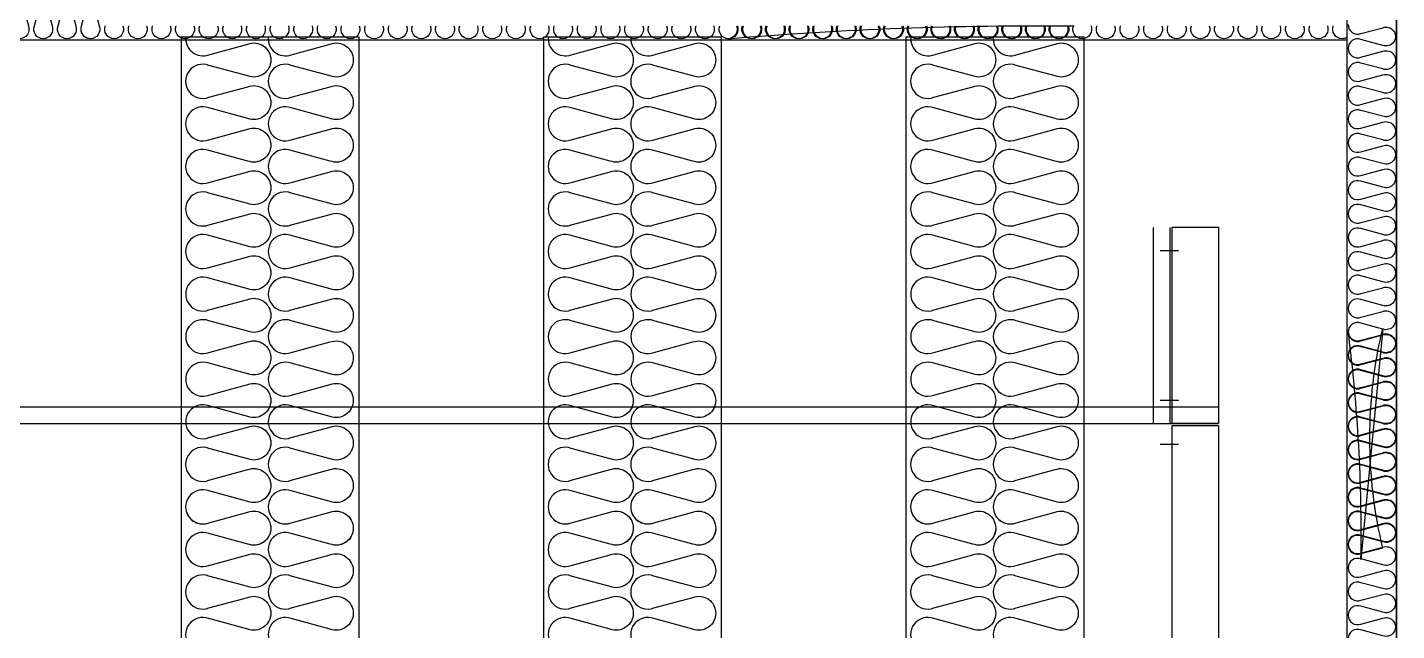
# Model space of a CAD drawing. Header units: millimetres. Extents: x 3692 to 33099, y 2878 to 23673.
# Drawn here: x 9126 to 10281, y 12062 to 12571 of the extents above; entities that cross this region are included whole.
import ezdxf

# ---------------------------------------------------------------- set-up
doc = ezdxf.new("R2010")
doc.units = ezdxf.units.MM
doc.linetypes.add('CENTER', pattern=[2, 1.25, -0.25, 0.25, -0.25])
doc.linetypes.add('HIDDEN', pattern=[0.375, 0.25, -0.125])
for name, color, linetype in [('center', 1, 'CENTER'), ('SMS', 220, 'Continuous'), ('냉각탑', 4, 'Continuous'), ('숨은선', 5, 'HIDDEN')]:
    doc.layers.add(name, color=color, linetype=linetype)

# ---------------------------------------------------------------- blocks, each defined once
blk = doc.blocks.new('A$C1FB73ED1')
blk.add_circle((1280, 1280), 1280)
blk = doc.blocks.new('3')
at = {"color": 7}
for p, q in [((10239.5, 12602.7), (10239.5, 9682.7)), ((10281.5, 12602.7), (10281.5, 9602.7)), ((10239.5, 12560.7), (7323.5, 12560.7)), ((9255.3, 12563.4), (9255.3, 9602.7)), ((9405.3, 12563.4), (9405.3, 9602.7)), ((9561.3, 12563.4), (9561.3, 9602.7)), ((9711.3, 12563.4), (9711.3, 9602.7)), ((9867.3, 12563.4), (9867.3, 9602.7)), ((10017.3, 12563.4), (10017.3, 9602.7))]:
    blk.add_line(p, q, dxfattribs=at)
for p, q in [((10281.5, 12602.7), (10281.5, 9602.7)), ((9255.3, 12563.4), (9405.3, 12563.4)), ((9561.3, 12563.4), (9711.3, 12563.4)), ((9867.3, 12563.4), (10017.3, 12563.4)), ((10075.9, 12402.7), (10075.9, 12237.1)), ((10090, 12402.7), (10090, 12237.1)), ((10091.8, 12402.7), (10091.8, 12237.1)), ((10131.2, 12402.7), (10091.8, 12402.7)), ((10131.2, 12402.7), (10131.2, 12237.1)), ((7533.7, 12251.2), (10131.2, 12251.2)), ((7472.7, 12237.1), (10131.2, 12237.1)), ((10131.2, 12237.1), (10091.8, 12237.1)), ((10091.8, 12235.2), (10091.8, 10073.4)), ((10131.2, 12235.2), (10091.8, 12235.2)), ((10131.2, 12235.2), (10131.2, 10073.4))]:
    blk.add_line(p, q)
at = {"ltscale": 500}
blk.add_lwpolyline([(7281.5, 12602.7), (10281.2, 12602.7), (10281.2, 9602.7), (7281.5, 9602.7)], close=True, dxfattribs=at)
at = {"layer": 'center'}
for p, q in [((10082, 12383.1), (10098, 12383.1)), ((10082, 12256.8), (10098, 12256.8)), ((10082, 12219.9), (10098, 12219.9))]:
    blk.add_line(p, q, dxfattribs=at)
at = {"layer": 'SMS', "color": 5}
for points in [[(9186.9, 12601.5, 0.446849), (9181.4, 12591), (9186.3, 12572.7, -0.524856), (9178.9, 12561.9, -0.524856), (9171.4, 12572.7), (9176.4, 12591, 1.449198), (9161.4, 12591), (9166.4, 12572.7, -0.524856), (9158.9, 12561.9, -0.524856), (9151.5, 12572.7), (9156.4, 12591, 1.449198), (9141.5, 12591), (9146.4, 12572.7, -0.524856), (9139, 12561.9, -0.524856), (9131.5, 12572.7), (9136.5, 12591, 1.449198), (9121.5, 12591), (9126.5, 12572.7, -0.524856), (9119, 12561.9, -0.524856)], [(9764.9, 12572.7, -0.524856), (9757.4, 12561.9, -0.524856), (9750, 12572.7)], [(9744.9, 12572.7, -0.524856), (9737.5, 12561.9, -0.524856), (9730, 12572.7)], [(9725, 12572.7, -0.524856), (9717.5, 12561.9, -0.524856), (9710.1, 12572.7)], [(9705, 12572.7, -0.524856), (9697.6, 12561.9, -0.524856), (9690.1, 12572.7)], [(9685.1, 12572.7, -0.524856), (9677.6, 12561.9, -0.524856), (9670.2, 12572.7)], [(9665.1, 12572.7, -0.524856), (9657.7, 12561.9, -0.524856), (9650.2, 12572.7)], [(9645.2, 12572.7, -0.524856), (9637.7, 12561.9, -0.524856), (9630.3, 12572.7)], [(9625.2, 12572.7, -0.524856), (9617.8, 12561.9, -0.524856), (9610.3, 12572.7)], [(9605.3, 12572.7, -0.524856), (9597.8, 12561.9, -0.524856), (9590.4, 12572.7)], [(9585.3, 12572.7, -0.524856), (9577.9, 12561.9, -0.524856), (9570.4, 12572.7)], [(9565.4, 12572.7, -0.524856), (9557.9, 12561.9, -0.524856), (9550.5, 12572.7)], [(9545.4, 12572.7, -0.524856), (9538, 12561.9, -0.524856), (9530.5, 12572.7)], [(9525.5, 12572.7, -0.524856), (9518, 12561.9, -0.524856), (9510.6, 12572.7)], [(9505.5, 12572.7, -0.524856), (9498.1, 12561.9, -0.524856), (9490.6, 12572.7)], [(9485.6, 12572.7, -0.524856), (9478.1, 12561.9, -0.524856), (9470.7, 12572.7)], [(9465.6, 12572.7, -0.524856), (9458.2, 12561.9, -0.524856), (9450.7, 12572.7)], [(9445.7, 12572.7, -0.524856), (9438.2, 12561.9, -0.524856), (9430.8, 12572.7)], [(9425.7, 12572.7, -0.524856), (9418.3, 12561.9, -0.524856), (9410.8, 12572.7)], [(9405.8, 12572.7, -0.524856), (9398.3, 12561.9, -0.524856), (9390.9, 12572.7)], [(9385.8, 12572.7, -0.524856), (9378.4, 12561.9, -0.524856), (9370.9, 12572.7)], [(9365.9, 12572.7, -0.524856), (9358.4, 12561.9, -0.524856), (9351, 12572.7)], [(9345.9, 12572.7, -0.524856), (9338.5, 12561.9, -0.524856), (9331, 12572.7)], [(9326, 12572.7, -0.524856), (9318.5, 12561.9, -0.524856), (9311.1, 12572.7)], [(9306, 12572.7, -0.524856), (9298.6, 12561.9, -0.524856), (9291.1, 12572.7)], [(9286.1, 12572.7, -0.524856), (9278.6, 12561.9, -0.524856), (9271.2, 12572.7)], [(9266.1, 12572.7, -0.524856), (9258.7, 12561.9, -0.524856), (9251.2, 12572.7)], [(9246.2, 12572.7, -0.524856), (9238.7, 12561.9, -0.524856), (9231.3, 12572.7)], [(9226.2, 12572.7, -0.524856), (9218.8, 12561.9, -0.524856), (9211.3, 12572.7)], [(9206.3, 12572.7, -0.524856), (9198.8, 12561.9, -0.524856), (9191.4, 12572.7)], [(9186.3, 12572.7, -0.524856), (9178.9, 12561.9, -0.417249), (9170.9, 12569.9)], [(9940.6, 12563.2, -0.144343), (9936.2, 12561.9, -0.524856), (9928.8, 12572.7)], [(9923.7, 12572.7, -0.524856), (9916.3, 12561.9, -0.524856), (9908.8, 12572.7)], [(9903.8, 12572.7, -0.524856), (9896.3, 12561.9, -0.524856), (9888.9, 12572.7)], [(9883.8, 12572.7, -0.524856), (9876.4, 12561.9, -0.524856), (9868.9, 12572.7)], [(9863.9, 12572.7, -0.524856), (9856.4, 12561.9, -0.524856), (9849, 12572.7)], [(9843.9, 12572.7, -0.524856), (9836.5, 12561.9, -0.524856), (9829, 12572.7)], [(9824, 12572.7, -0.524856), (9816.5, 12561.9, -0.524856), (9809.1, 12572.7)], [(9804, 12572.7, -0.524856), (9796.6, 12561.9, -0.524856), (9789.1, 12572.7)], [(9784.1, 12572.7, -0.524856), (9776.6, 12561.9, -0.524856), (9769.2, 12572.7)], [(9764.1, 12572.7, -0.524856), (9756.7, 12561.9, -0.524856), (9749.2, 12572.7)], [(9744.2, 12572.7, -0.524856), (9736.7, 12561.9, -0.524856), (9729.3, 12572.7)], [(9724.2, 12572.7, -0.524856), (9716.8, 12561.9, -0.023554), (10009.3, 12572.7)], [(10004.3, 12572.7, -0.524856), (9996.8, 12561.9, -0.524856), (9989.4, 12572.7)], [(9984.3, 12572.7, -0.524856), (9976.9, 12561.9, -0.524856), (9969.4, 12572.7)], [(9964.4, 12572.7, -0.524856), (9956.9, 12561.9, -0.524856), (9949.5, 12572.7)], [(9944.4, 12572.7, -0.524856), (9937, 12561.9, -0.524856), (9929.5, 12572.7)], [(9924.5, 12572.7, -0.524856), (9917, 12561.9, -0.524856), (9909.6, 12572.7)], [(9904.5, 12572.7, -0.524856), (9897.1, 12561.9, -0.524856), (9889.6, 12572.7)], [(9884.6, 12572.7, -0.524856), (9877.1, 12561.9, -0.524856), (9869.7, 12572.7)], [(9864.6, 12572.7, -0.524856), (9857.2, 12561.9, -0.524856), (9849.7, 12572.7)], [(9844.7, 12572.7, -0.524856), (9837.2, 12561.9, -0.524856), (9829.8, 12572.7)], [(9824.7, 12572.7, -0.524856), (9817.3, 12561.9, -0.524856), (9809.8, 12572.7)], [(9804.8, 12572.7, -0.524856), (9797.3, 12561.9, -0.524856), (9789.9, 12572.7)], [(9784.8, 12572.7, -0.524856), (9777.4, 12561.9, -0.524856), (9769.9, 12572.7)], [(9764.9, 12572.7, -0.524856), (9757.4, 12561.9, -0.417249), (9749.5, 12569.9)], [(10239.5, 12562.9, -0.131401), (10235.5, 12561.9, -0.524856), (10228, 12572.7)], [(10223, 12572.7, -0.524856), (10215.5, 12561.9, -0.524856), (10208.1, 12572.7)], [(10203, 12572.7, -0.524856), (10195.6, 12561.9, -0.524856), (10188.1, 12572.7)], [(10183.1, 12572.7, -0.524856), (10175.6, 12561.9, -0.524856), (10168.2, 12572.7)], [(10163.1, 12572.7, -0.524856), (10155.7, 12561.9, -0.524856), (10148.2, 12572.7)], [(10143.2, 12572.7, -0.524856), (10135.7, 12561.9, -0.524856), (10128.3, 12572.7)], [(10123.2, 12572.7, -0.524856), (10115.8, 12561.9, -0.524856), (10108.3, 12572.7)], [(10103.3, 12572.7, -0.524856), (10095.8, 12561.9, -0.524856), (10088.4, 12572.7)], [(10083.3, 12572.7, -0.524856), (10075.9, 12561.9, -0.524856), (10068.4, 12572.7)], [(10063.4, 12572.7, -0.524856), (10055.9, 12561.9, -0.524856), (10048.5, 12572.7)], [(10043.4, 12572.7, -0.524856), (10036, 12561.9, -0.524856), (10028.5, 12572.7)], [(10023.5, 12572.7, -0.524856), (10016, 12561.9, -0.524856), (10008.6, 12572.7)], [(10003.5, 12572.7, -0.524856), (9996.1, 12561.9, -0.524856), (9988.6, 12572.7)], [(9983.6, 12572.7, -0.524856), (9976.1, 12561.9, -0.524856), (9968.7, 12572.7)], [(9963.6, 12572.7, -0.524856), (9956.2, 12561.9, -0.524856), (9948.7, 12572.7)], [(9943.7, 12572.7, -0.524856), (9936.2, 12561.9, -0.417249), (9928.3, 12569.9)], [(10240.6, 12573.8, 0.524856), (10251.4, 12566.3), (10269.7, 12571.2, -1.449198), (10269.7, 12556.3), (10251.4, 12561.3, 0.524856), (10240.6, 12553.8, 0.524856), (10251.4, 12546.3), (10269.7, 12551.3, -1.449198), (10269.7, 12536.4), (10251.4, 12541.3, 0.524856), (10240.6, 12533.9, 0.524856), (10251.4, 12526.4), (10269.7, 12531.3, -1.449198), (10269.7, 12516.4), (10251.4, 12521.4, 0.524856), (10240.6, 12513.9, 0.524856), (10251.4, 12506.4), (10269.7, 12511.4, -1.449198), (10269.7, 12496.5), (10251.4, 12501.4, 0.524856), (10240.6, 12494, 0.524856), (10251.4, 12486.5), (10269.7, 12491.4, -1.449198), (10269.7, 12476.5), (10251.4, 12481.5, 0.524856), (10240.6, 12474, 0.524856), (10251.4, 12466.5), (10269.7, 12471.5, -1.449198), (10269.7, 12456.6), (10251.4, 12461.5, 0.524856), (10240.6, 12454.1, 0.524856), (10251.4, 12446.6), (10269.7, 12451.5, -1.449198), (10269.7, 12436.6), (10251.4, 12441.6, 0.524856), (10240.6, 12434.1, 0.524856), (10251.4, 12426.6), (10269.7, 12431.6, -1.449198), (10269.7, 12416.7), (10251.4, 12421.6, 0.524856), (10240.6, 12414.2, 0.524856), (10251.4, 12406.7), (10269.7, 12411.6, -1.449198), (10269.7, 12396.7), (10251.4, 12401.7, 0.524856), (10240.6, 12394.2, 0.417249), (10248.7, 12386.2)], [(9259.4, 12563.4, 0.560142), (9278.7, 12548.4), (9311.6, 12557.4, -0.524856), (9331.1, 12543.9, -0.524856), (9311.6, 12530.5), (9278.7, 12539.4, 1.449198), (9278.7, 12512.5), (9311.6, 12521.4, -0.524856), (9331.1, 12508, -0.524856), (9311.6, 12494.6), (9278.7, 12503.5, 1.449198), (9278.7, 12476.6), (9311.6, 12485.5, -0.524856), (9331.1, 12472.1, -0.524856), (9311.6, 12458.7), (9278.7, 12467.6, 1.449198), (9278.7, 12440.7), (9311.6, 12449.6, -0.524856), (9331.1, 12436.2, -0.524856), (9311.6, 12422.8), (9278.7, 12431.7, 1.449198), (9278.7, 12404.8), (9311.6, 12413.7, -0.524856), (9331.1, 12400.3, -0.524856), (9311.6, 12386.9), (9278.7, 12395.8, 1.449198), (9278.7, 12368.9), (9311.6, 12377.8, -0.524856), (9331.1, 12364.4, -0.524856), (9311.6, 12350.9), (9278.7, 12359.8, 1.449198), (9278.7, 12333), (9311.6, 12341.9, -0.524856), (9331.1, 12328.5, -0.524856), (9311.6, 12315), (9278.7, 12323.9, 1.449198), (9278.7, 12297.1), (9311.6, 12306, -0.524856), (9331.1, 12292.6, -0.524856), (9311.6, 12279.1), (9278.7, 12288, 1.449198), (9278.7, 12261.2), (9311.6, 12270.1, -0.524856), (9331.1, 12256.6, -0.524856), (9311.6, 12243.2), (9278.7, 12252.1, 1.449198), (9278.7, 12225.3), (9311.6, 12234.2, -0.524856), (9331.1, 12220.7, -0.524856), (9311.6, 12207.3), (9278.7, 12216.2, 1.449198), (9278.7, 12189.3), (9311.6, 12198.3, -0.524856), (9331.1, 12184.8, -0.524856), (9311.6, 12171.4), (9278.7, 12180.3, 1.449198), (9278.7, 12153.4), (9311.6, 12162.3, -0.524856), (9331.1, 12148.9, -0.417249), (9316.6, 12134.5)], [(9329, 12563.4, 0.560142), (9348.4, 12548.4), (9381.3, 12557.4, -0.524856), (9400.7, 12543.9, -0.524856), (9381.3, 12530.5), (9348.4, 12539.4, 1.449198), (9348.4, 12512.5), (9381.3, 12521.4, -0.524856), (9400.7, 12508, -0.524856), (9381.3, 12494.6), (9348.4, 12503.5, 1.449198), (9348.4, 12476.6), (9381.3, 12485.5, -0.524856), (9400.7, 12472.1, -0.524856), (9381.3, 12458.7), (9348.4, 12467.6, 1.449198), (9348.4, 12440.7), (9381.3, 12449.6, -0.524856), (9400.7, 12436.2, -0.524856), (9381.3, 12422.8), (9348.4, 12431.7, 1.449198), (9348.4, 12404.8), (9381.3, 12413.7, -0.524856), (9400.7, 12400.3, -0.524856), (9381.3, 12386.9), (9348.4, 12395.8, 1.449198), (9348.4, 12368.9), (9381.3, 12377.8, -0.524856), (9400.7, 12364.4, -0.524856), (9381.3, 12350.9), (9348.4, 12359.8, 1.449198), (9348.4, 12333), (9381.3, 12341.9, -0.524856), (9400.7, 12328.5, -0.524856), (9381.3, 12315), (9348.4, 12323.9, 1.449198), (9348.4, 12297.1), (9381.3, 12306, -0.524856), (9400.7, 12292.6, -0.524856), (9381.3, 12279.1), (9348.4, 12288, 1.449198), (9348.4, 12261.2), (9381.3, 12270.1, -0.524856), (9400.7, 12256.6, -0.524856), (9381.3, 12243.2), (9348.4, 12252.1, 1.449198), (9348.4, 12225.3), (9381.3, 12234.2, -0.524856), (9400.7, 12220.7, -0.524856), (9381.3, 12207.3), (9348.4, 12216.2, 1.449198), (9348.4, 12189.3), (9381.3, 12198.3, -0.524856), (9400.7, 12184.8, -0.524856), (9381.3, 12171.4), (9348.4, 12180.3, 1.449198), (9348.4, 12153.4), (9381.3, 12162.3, -0.524856), (9400.7, 12148.9, -0.417249), (9386.2, 12134.5)], [(9565.4, 12563.4, 0.560142), (9584.7, 12548.4), (9617.6, 12557.4, -0.524856), (9637.1, 12543.9, -0.524856), (9617.6, 12530.5), (9584.7, 12539.4, 1.449198), (9584.7, 12512.5), (9617.6, 12521.4, -0.524856), (9637.1, 12508, -0.524856), (9617.6, 12494.6), (9584.7, 12503.5, 1.449198), (9584.7, 12476.6), (9617.6, 12485.5, -0.524856), (9637.1, 12472.1, -0.524856), (9617.6, 12458.7), (9584.7, 12467.6, 1.449198), (9584.7, 12440.7), (9617.6, 12449.6, -0.524856), (9637.1, 12436.2, -0.524856), (9617.6, 12422.8), (9584.7, 12431.7, 1.449198), (9584.7, 12404.8), (9617.6, 12413.7, -0.524856), (9637.1, 12400.3, -0.524856), (9617.6, 12386.9), (9584.7, 12395.8, 1.449198), (9584.7, 12368.9), (9617.6, 12377.8, -0.524856), (9637.1, 12364.4, -0.524856), (9617.6, 12350.9), (9584.7, 12359.8, 1.449198), (9584.7, 12333), (9617.6, 12341.9, -0.524856), (9637.1, 12328.5, -0.524856), (9617.6, 12315), (9584.7, 12323.9, 1.449198), (9584.7, 12297.1), (9617.6, 12306, -0.524856), (9637.1, 12292.6, -0.524856), (9617.6, 12279.1), (9584.7, 12288, 1.449198), (9584.7, 12261.2), (9617.6, 12270.1, -0.524856), (9637.1, 12256.6, -0.524856), (9617.6, 12243.2), (9584.7, 12252.1, 1.449198), (9584.7, 12225.3), (9617.6, 12234.2, -0.524856), (9637.1, 12220.7, -0.524856), (9617.6, 12207.3), (9584.7, 12216.2, 1.449198), (9584.7, 12189.3), (9617.6, 12198.3, -0.524856), (9637.1, 12184.8, -0.524856), (9617.6, 12171.4), (9584.7, 12180.3, 1.449198), (9584.7, 12153.4), (9617.6, 12162.3, -0.524856), (9637.1, 12148.9, -0.417249), (9622.6, 12134.5)], [(9635, 12563.4, 0.560142), (9654.4, 12548.4), (9687.3, 12557.4, -0.524856), (9706.7, 12543.9, -0.524856), (9687.3, 12530.5), (9654.4, 12539.4, 1.449198), (9654.4, 12512.5), (9687.3, 12521.4, -0.524856), (9706.7, 12508, -0.524856), (9687.3, 12494.6), (9654.4, 12503.5, 1.449198), (9654.4, 12476.6), (9687.3, 12485.5, -0.524856), (9706.7, 12472.1, -0.524856), (9687.3, 12458.7), (9654.4, 12467.6, 1.449198), (9654.4, 12440.7), (9687.3, 12449.6, -0.524856), (9706.7, 12436.2, -0.524856), (9687.3, 12422.8), (9654.4, 12431.7, 1.449198), (9654.4, 12404.8), (9687.3, 12413.7, -0.524856), (9706.7, 12400.3, -0.524856), (9687.3, 12386.9), (9654.4, 12395.8, 1.449198), (9654.4, 12368.9), (9687.3, 12377.8, -0.524856), (9706.7, 12364.4, -0.524856), (9687.3, 12350.9), (9654.4, 12359.8, 1.449198), (9654.4, 12333), (9687.3, 12341.9, -0.524856), (9706.7, 12328.5, -0.524856), (9687.3, 12315), (9654.4, 12323.9, 1.449198), (9654.4, 12297.1), (9687.3, 12306, -0.524856), (9706.7, 12292.6, -0.524856), (9687.3, 12279.1), (9654.4, 12288, 1.449198), (9654.4, 12261.2), (9687.3, 12270.1, -0.524856), (9706.7, 12256.6, -0.524856), (9687.3, 12243.2), (9654.4, 12252.1, 1.449198), (9654.4, 12225.3), (9687.3, 12234.2, -0.524856), (9706.7, 12220.7, -0.524856), (9687.3, 12207.3), (9654.4, 12216.2, 1.449198), (9654.4, 12189.3), (9687.3, 12198.3, -0.524856), (9706.7, 12184.8, -0.524856), (9687.3, 12171.4), (9654.4, 12180.3, 1.449198), (9654.4, 12153.4), (9687.3, 12162.3, -0.524856), (9706.7, 12148.9, -0.417249), (9692.2, 12134.5)], [(9871.4, 12563.4, 0.560142), (9890.7, 12548.4), (9923.6, 12557.4, -0.524856), (9943.1, 12543.9, -0.524856), (9923.6, 12530.5), (9890.7, 12539.4, 1.449198), (9890.7, 12512.5), (9923.6, 12521.4, -0.524856), (9943.1, 12508, -0.524856), (9923.6, 12494.6), (9890.7, 12503.5, 1.449198), (9890.7, 12476.6), (9923.6, 12485.5, -0.524856), (9943.1, 12472.1, -0.524856), (9923.6, 12458.7), (9890.7, 12467.6, 1.449198), (9890.7, 12440.7), (9923.6, 12449.6, -0.524856), (9943.1, 12436.2, -0.524856), (9923.6, 12422.8), (9890.7, 12431.7, 1.449198), (9890.7, 12404.8), (9923.6, 12413.7, -0.524856), (9943.1, 12400.3, -0.524856), (9923.6, 12386.9), (9890.7, 12395.8, 1.449198), (9890.7, 12368.9), (9923.6, 12377.8, -0.524856), (9943.1, 12364.4, -0.524856), (9923.6, 12350.9), (9890.7, 12359.8, 1.449198), (9890.7, 12333), (9923.6, 12341.9, -0.524856), (9943.1, 12328.5, -0.524856), (9923.6, 12315), (9890.7, 12323.9, 1.449198), (9890.7, 12297.1), (9923.6, 12306, -0.524856), (9943.1, 12292.6, -0.524856), (9923.6, 12279.1), (9890.7, 12288, 1.449198), (9890.7, 12261.2), (9923.6, 12270.1, -0.524856), (9943.1, 12256.6, -0.524856), (9923.6, 12243.2), (9890.7, 12252.1, 1.449198), (9890.7, 12225.3), (9923.6, 12234.2, -0.524856), (9943.1, 12220.7, -0.524856), (9923.6, 12207.3), (9890.7, 12216.2, 1.449198), (9890.7, 12189.3), (9923.6, 12198.3, -0.524856), (9943.1, 12184.8, -0.524856), (9923.6, 12171.4), (9890.7, 12180.3, 1.449198), (9890.7, 12153.4), (9923.6, 12162.3, -0.524856), (9943.1, 12148.9, -0.417249), (9928.6, 12134.5)], [(9941, 12563.4, 0.560142), (9960.4, 12548.4), (9993.3, 12557.4, -0.524856), (10012.7, 12543.9, -0.524856), (9993.3, 12530.5), (9960.4, 12539.4, 1.449198), (9960.4, 12512.5), (9993.3, 12521.4, -0.524856), (10012.7, 12508, -0.524856), (9993.3, 12494.6), (9960.4, 12503.5, 1.449198), (9960.4, 12476.6), (9993.3, 12485.5, -0.524856), (10012.7, 12472.1, -0.524856), (9993.3, 12458.7), (9960.4, 12467.6, 1.449198), (9960.4, 12440.7), (9993.3, 12449.6, -0.524856), (10012.7, 12436.2, -0.524856), (9993.3, 12422.8), (9960.4, 12431.7, 1.449198), (9960.4, 12404.8), (9993.3, 12413.7, -0.524856), (10012.7, 12400.3, -0.524856), (9993.3, 12386.9), (9960.4, 12395.8, 1.449198), (9960.4, 12368.9), (9993.3, 12377.8, -0.524856), (10012.7, 12364.4, -0.524856), (9993.3, 12350.9), (9960.4, 12359.8, 1.449198), (9960.4, 12333), (9993.3, 12341.9, -0.524856), (10012.7, 12328.5, -0.524856), (9993.3, 12315), (9960.4, 12323.9, 1.449198), (9960.4, 12297.1), (9993.3, 12306, -0.524856), (10012.7, 12292.6, -0.524856), (9993.3, 12279.1), (9960.4, 12288, 1.449198), (9960.4, 12261.2), (9993.3, 12270.1, -0.524856), (10012.7, 12256.6, -0.524856), (9993.3, 12243.2), (9960.4, 12252.1, 1.449198), (9960.4, 12225.3), (9993.3, 12234.2, -0.524856), (10012.7, 12220.7, -0.524856), (9993.3, 12207.3), (9960.4, 12216.2, 1.449198), (9960.4, 12189.3), (9993.3, 12198.3, -0.524856), (10012.7, 12184.8, -0.524856), (9993.3, 12171.4), (9960.4, 12180.3, 1.449198), (9960.4, 12153.4), (9993.3, 12162.3, -0.524856), (10012.7, 12148.9, -0.417249), (9998.2, 12134.5)], [(10280.4, 12402.7, -0.468181), (10269.7, 12396.7), (10251.4, 12401.7, 0.524856), (10240.6, 12394.2, 0.524856), (10251.4, 12386.7), (10269.7, 12391.7, -1.449198), (10269.7, 12376.8), (10251.4, 12381.7, 0.524856), (10240.6, 12374.3, 0.524856), (10251.4, 12366.8), (10269.7, 12371.7, -1.449198), (10269.7, 12356.8), (10251.4, 12361.8, 0.524856), (10240.6, 12354.3, 0.524856), (10251.4, 12346.8), (10269.7, 12351.8, -1.449198), (10269.7, 12336.9), (10251.4, 12341.8, 0.524856), (10240.6, 12334.4, 0.524856), (10251.4, 12326.9), (10269.7, 12331.8, -1.449198), (10269.7, 12316.9), (10251.4, 12321.9, 0.524856), (10240.6, 12314.4, 0.524856), (10251.4, 12306.9), (10269.7, 12311.9, -1.449198), (10269.7, 12297), (10251.4, 12301.9, 0.524856), (10240.6, 12294.5, 0.524856), (10251.4, 12287), (10269.7, 12291.9, -1.449198), (10269.7, 12277), (10251.4, 12282, 0.524856), (10240.6, 12274.5, 0.524856), (10251.4, 12267), (10269.7, 12272, -1.449198), (10269.7, 12257.1), (10251.4, 12262, 0.524856), (10240.6, 12254.6, 0.524856), (10251.4, 12247.1), (10269.7, 12252, -1.449198), (10269.7, 12237.1), (10251.4, 12242.1, 0.524856), (10240.6, 12234.6, 0.524856), (10251.4, 12227.1), (10269.7, 12232.1, -1.449198), (10269.7, 12217.2), (10251.4, 12222.1, 0.524856), (10240.6, 12214.7, 0.524856), (10251.4, 12207.2), (10269.7, 12212.1, -1.449198), (10269.7, 12197.2), (10251.4, 12202.2, 0.524856), (10240.6, 12194.7, 0.524856), (10251.4, 12187.2), (10269.7, 12192.2, -1.449198), (10269.7, 12177.3), (10251.4, 12182.2, 0.524856), (10240.6, 12174.8, 0.524856), (10251.4, 12167.3), (10269.7, 12172.2, -1.449198), (10269.7, 12157.3), (10251.4, 12162.3, 0.524856), (10240.6, 12154.8, 0.524856), (10251.4, 12147.3), (10269.7, 12152.3, -1.449198), (10269.7, 12137.4), (10251.4, 12142.3, 0.524856), (10240.6, 12134.9, 0.524856), (10251.4, 12127.4), (10269.7, 12132.3, -0.116847), (10269.7, 12317.4), (10251.4, 12122.4, 0.035756), (10240.6, 12314.9, 0.524856), (10251.4, 12307.4), (10269.7, 12312.4, -1.449198), (10269.7, 12297.5), (10251.4, 12302.4, 0.524856), (10240.6, 12295, 0.524856), (10251.4, 12287.5), (10269.7, 12292.4, -1.449198), (10269.7, 12277.5), (10251.4, 12282.5, 0.524856), (10240.6, 12275, 0.524856), (10251.4, 12267.5), (10269.7, 12272.5, -1.449198), (10269.7, 12257.6), (10251.4, 12262.5, 0.524856), (10240.6, 12255.1, 0.524856), (10251.4, 12247.6), (10269.7, 12252.5, -1.449198), (10269.7, 12237.6), (10251.4, 12242.6, 0.524856), (10240.6, 12235.1, 0.524856), (10251.4, 12227.6), (10269.7, 12232.6, -1.449198), (10269.7, 12217.7), (10251.4, 12222.6, 0.524856), (10240.6, 12215.2, 0.524856), (10251.4, 12207.7), (10269.7, 12212.6, -1.449198), (10269.7, 12197.7), (10251.4, 12202.7, 0.524856), (10240.6, 12195.2, 0.524856), (10251.4, 12187.7), (10269.7, 12192.7, -1.449198), (10269.7, 12177.8), (10251.4, 12182.7, 0.524856), (10240.6, 12175.3, 0.524856), (10251.4, 12167.8), (10269.7, 12172.7, -1.449198), (10269.7, 12157.8), (10251.4, 12162.8, 0.524856), (10240.6, 12155.3, 0.524856), (10251.4, 12147.8), (10269.7, 12152.8, -1.449198), (10269.7, 12137.9), (10251.4, 12142.8, 0.524856), (10240.6, 12135.4, 0.524856), (10251.4, 12127.9), (10269.7, 12132.8, -1.449198), (10269.7, 12117.9), (10251.4, 12122.9, 0.524856), (10240.6, 12115.4, 0.524856), (10251.4, 12107.9), (10269.7, 12112.9, -1.449198), (10269.7, 12098), (10251.4, 12102.9, 0.524856), (10240.6, 12095.5, 0.524856), (10251.4, 12088), (10269.7, 12092.9, -1.449198), (10269.7, 12078), (10251.4, 12083, 0.524856), (10240.6, 12075.5, 0.524856), (10251.4, 12068), (10269.7, 12073, -1.449198), (10269.7, 12058.1), (10251.4, 12063, 0.524856), (10240.6, 12055.6, 0.524856)], [(9259.7, 12163.3, 0.446849), (9278.7, 12153.4), (9311.6, 12162.3, -0.524856), (9331.1, 12148.9, -0.524856), (9311.6, 12135.5), (9278.7, 12144.4, 1.449198), (9278.7, 12117.5), (9311.6, 12126.4, -0.524856), (9331.1, 12113, -0.524856), (9311.6, 12099.6), (9278.7, 12108.5, 1.449198), (9278.7, 12081.6), (9311.6, 12090.5, -0.524856), (9331.1, 12077.1, -0.524856), (9311.6, 12063.7), (9278.7, 12072.6, 1.449198), (9278.7, 12045.7)], [(9329.4, 12163.3, 0.446849), (9348.4, 12153.4), (9381.3, 12162.3, -0.524856), (9400.7, 12148.9, -0.524856), (9381.3, 12135.5), (9348.4, 12144.4, 1.449198), (9348.4, 12117.5), (9381.3, 12126.4, -0.524856), (9400.7, 12113, -0.524856), (9381.3, 12099.6), (9348.4, 12108.5, 1.449198), (9348.4, 12081.6), (9381.3, 12090.5, -0.524856), (9400.7, 12077.1, -0.524856), (9381.3, 12063.7), (9348.4, 12072.6, 1.449198), (9348.4, 12045.7)], [(9565.7, 12163.3, 0.446849), (9584.7, 12153.4), (9617.6, 12162.3, -0.524856), (9637.1, 12148.9, -0.524856), (9617.6, 12135.5), (9584.7, 12144.4, 1.449198), (9584.7, 12117.5), (9617.6, 12126.4, -0.524856), (9637.1, 12113, -0.524856), (9617.6, 12099.6), (9584.7, 12108.5, 1.449198), (9584.7, 12081.6), (9617.6, 12090.5, -0.524856), (9637.1, 12077.1, -0.524856), (9617.6, 12063.7), (9584.7, 12072.6, 1.449198), (9584.7, 12045.7)], [(9635.4, 12163.3, 0.446849), (9654.4, 12153.4), (9687.3, 12162.3, -0.524856), (9706.7, 12148.9, -0.524856), (9687.3, 12135.5), (9654.4, 12144.4, 1.449198), (9654.4, 12117.5), (9687.3, 12126.4, -0.524856), (9706.7, 12113, -0.524856), (9687.3, 12099.6), (9654.4, 12108.5, 1.449198), (9654.4, 12081.6), (9687.3, 12090.5, -0.524856), (9706.7, 12077.1, -0.524856), (9687.3, 12063.7), (9654.4, 12072.6, 1.449198), (9654.4, 12045.7)], [(9871.7, 12163.3, 0.446849), (9890.7, 12153.4), (9923.6, 12162.3, -0.524856), (9943.1, 12148.9, -0.524856), (9923.6, 12135.5), (9890.7, 12144.4, 1.449198), (9890.7, 12117.5), (9923.6, 12126.4, -0.524856), (9943.1, 12113, -0.524856), (9923.6, 12099.6), (9890.7, 12108.5, 1.449198), (9890.7, 12081.6), (9923.6, 12090.5, -0.524856), (9943.1, 12077.1, -0.524856), (9923.6, 12063.7), (9890.7, 12072.6, 1.449198), (9890.7, 12045.7)], [(9941.4, 12163.3, 0.446849), (9960.4, 12153.4), (9993.3, 12162.3, -0.524856), (10012.7, 12148.9, -0.524856), (9993.3, 12135.5), (9960.4, 12144.4, 1.449198), (9960.4, 12117.5), (9993.3, 12126.4, -0.524856), (10012.7, 12113, -0.524856), (9993.3, 12099.6), (9960.4, 12108.5, 1.449198), (9960.4, 12081.6), (9993.3, 12090.5, -0.524856), (10012.7, 12077.1, -0.524856), (9993.3, 12063.7), (9960.4, 12072.6, 1.449198), (9960.4, 12045.7)]]:
    blk.add_lwpolyline(points, format="xyb", dxfattribs=at)
at = {"layer": '숨은선', "ltscale": 4}
blk.add_lwpolyline([(10201.4, 12562.7, 0.005236), (10201.6, 12562.7, 0.005236)], format="xyb", dxfattribs=at)
at = {"layer": '냉각탑', "xscale": 0.7829768747821867, "yscale": 0.7829768747821867, "zscale": 0.7829768747821867}
blk.add_blockref('A$C1FB73ED1', (7826.1, 10072.4), dxfattribs=at)

msp = doc.modelspace()

# ---------------------------------------------------------------- block references
msp.add_blockref('3', (0, 0))

doc.saveas('drawing.dxf')
